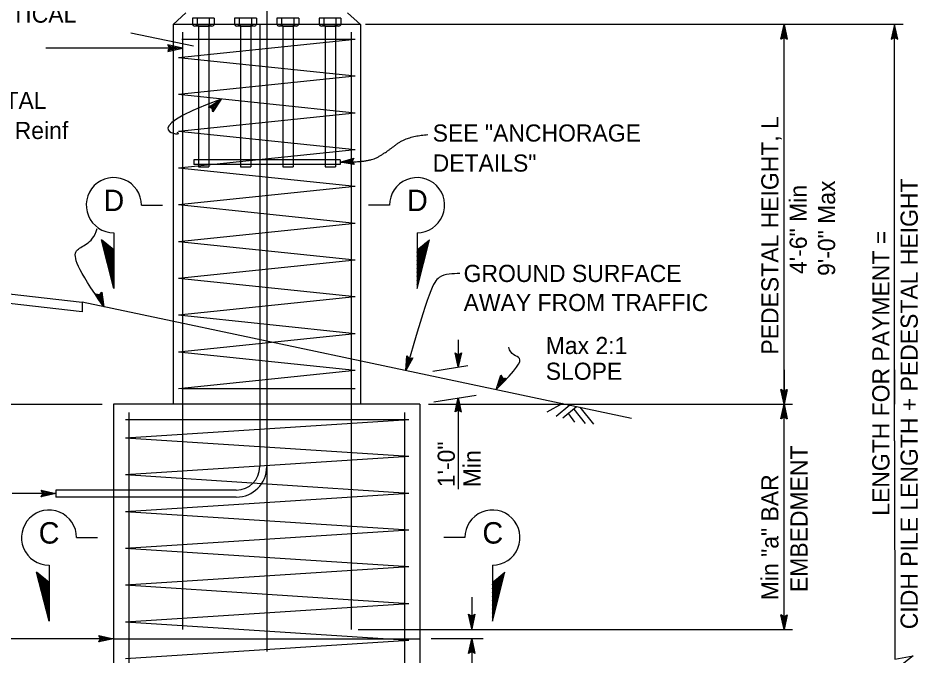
# Model space of a CAD drawing. Extents: x -893 to 867, y -474 to 712.
# Drawn here: x -618.2 to -251, y -233 to 27.3 of the extents above; entities that cross this region are included whole.
import ezdxf

# ---------------------------------------------------------------- set-up
doc = ezdxf.new("R2010")
doc.units = 0
for name, color, linetype in [('60 Nongeo Data', 7, 'Continuous'), ('pp_PRESENTATION', 7, 'Continuous'), ('str_Center-Line-A', 7, 'Continuous'), ('str_Concrete-A', 7, 'Continuous'), ('str_Dimensions-A', 7, 'Continuous'), ('str_Grades-A', 7, 'Continuous'), ('str_Reinforcement-A', 7, 'Continuous'), ('str_Text-A', 7, 'Continuous'), ('str_Utilities-A', 7, 'Continuous')]:
    doc.layers.add(name, color=color, linetype=linetype)

# ---------------------------------------------------------------- blocks, each defined once
blk = doc.blocks.new('AHT')
at = {"layer": '60 Nongeo Data'}
blk.add_lwpolyline([(-5.9055, 1.3189), (0, 0), (-5.9059, -1.3094), (-5.6957, -0.9602), (-1.3693, -0.0035), (-5.6968, 0.9693), (-5.4886, 0.6205), (-2.7193, 0.002), (-5.4858, -0.6114), (-5.2756, -0.2622), (-4.0791, 0.0031), (-5.2799, 0.2713), (-5.1181, 0), (-5.9059, -1.3094), (-5.1181, 0)], close=True, dxfattribs=at)

msp = doc.modelspace()

# ---------------------------------------------------------------- linework, layer by layer
at = {"layer": 'pp_PRESENTATION'}
for p, q in [((-567.86, -49.05), (-559.3, -49.05)), ((-466.63, -49.05), (-475.18, -49.05)), ((-579.11, -60.3), (-579.11, -83.09)), ((-455.38, -60.3), (-455.38, -83.09)), ((-579.11, -83.09), (-584.18, -63.19)), ((-579.11, -67.3), (-584.18, -63.19)), ((-579.11, -81.45), (-583.66, -63.62)), ((-579.11, -79.82), (-583.13, -64.05)), ((-579.11, -78.18), (-582.6, -64.47)), ((-579.11, -76.55), (-582.08, -64.9)), ((-579.11, -74.91), (-581.55, -65.32)), ((-579.11, -73.27), (-581.03, -65.75)), ((-455.38, -83.09), (-450.3, -63.19)), ((-455.38, -67.3), (-450.3, -63.19)), ((-455.38, -81.45), (-450.83, -63.62)), ((-455.38, -79.82), (-451.36, -64.05)), ((-455.38, -78.18), (-451.88, -64.47)), ((-455.38, -76.55), (-452.41, -64.9)), ((-455.38, -74.91), (-452.93, -65.32)), ((-455.38, -73.27), (-453.46, -65.75)), ((-579.11, -71.64), (-580.5, -66.18)), ((-579.11, -70), (-579.98, -66.6)), ((-579.11, -68.36), (-579.45, -67.03)), ((-455.38, -71.64), (-453.98, -66.18)), ((-455.38, -70), (-454.51, -66.6)), ((-455.38, -68.36), (-455.04, -67.03)), ((-594.29, -184.69), (-585.73, -184.69)), ((-435.86, -184.69), (-444.42, -184.69)), ((-605.54, -195.94), (-605.54, -218.73)), ((-424.61, -195.94), (-424.61, -218.73)), ((-605.54, -218.73), (-610.61, -198.84)), ((-605.54, -202.95), (-610.61, -198.84)), ((-605.54, -217.1), (-610.09, -199.26)), ((-605.54, -215.46), (-609.56, -199.69)), ((-605.54, -213.82), (-609.03, -200.12)), ((-605.54, -212.19), (-608.51, -200.54)), ((-605.54, -210.55), (-607.98, -200.97)), ((-605.54, -208.92), (-607.46, -201.39)), ((-605.54, -207.28), (-606.93, -201.82)), ((-424.61, -218.73), (-419.54, -198.84)), ((-424.61, -202.95), (-419.54, -198.84)), ((-424.61, -217.09), (-420.06, -199.26)), ((-424.61, -215.46), (-420.59, -199.69)), ((-424.61, -213.82), (-421.11, -200.12)), ((-424.61, -212.19), (-421.64, -200.54)), ((-424.61, -210.55), (-422.17, -200.97)), ((-424.61, -208.92), (-422.69, -201.39)), ((-424.61, -207.28), (-423.22, -201.82)), ((-605.54, -205.64), (-606.41, -202.24)), ((-605.54, -204.01), (-605.88, -202.67)), ((-424.61, -205.64), (-423.74, -202.24)), ((-424.61, -204.01), (-424.27, -202.67))]:
    msp.add_line(p, q, dxfattribs=at)
for centre, start, end in [((-579.11, -49.05), 359.9995, 270), ((-455.38, -49.05), 270, 180.0005), ((-605.54, -184.69), 359.9995, 270), ((-424.61, -184.69), 270, 180.0005)]:
    msp.add_arc(centre, 11.25, start, end, dxfattribs=at)
at = {"layer": 'str_Center-Line-A'}
msp.add_lwpolyline([(-516.71, 519.36), (-516.71, -231.09)], dxfattribs=at)
at = {"layer": 'str_Concrete-A'}
for p, q in [((-549.68, 29.39), (-554.94, 24.61)), ((-483.74, 29.39), (-478.48, 24.61)), ((-554.94, 24.61), (-554.94, -130.25)), ((-478.48, 24.61), (-554.94, 24.61)), ((-478.48, 24.61), (-478.48, -130.25)), ((-579.23, -130.25), (-579.23, -251.26)), ((-454.19, -130.25), (-579.23, -130.25)), ((-454.19, -130.25), (-454.19, -251.26)), ((-579.23, -225.95), (-454.19, -225.95))]:
    msp.add_line(p, q, dxfattribs=at)
at = {"layer": 'str_Dimensions-A'}
for p, q in [((-257.03, 24.61), (-476.44, 24.61)), ((-305.63, -130.25), (-305.63, 24.61)), ((-260.53, -145.14), (-260.53, 24.61)), ((-438.58, -104.06), (-438.58, -115.05)), ((-438.58, -115.05), (-439.85, -109.32)), ((-439.85, -109.32), (-439.85, -109.32)), ((-439.85, -109.32), (-438.58, -110.08)), ((-438.58, -113.72), (-439.51, -109.54)), ((-438.58, -112.41), (-439.17, -109.71)), ((-438.57, -111.09), (-438.83, -109.94)), ((-438.58, -110.08), (-437.3, -109.32)), ((-437.3, -109.32), (-438.58, -115.05)), ((-437.64, -109.52), (-438.58, -113.73)), ((-437.98, -109.75), (-438.58, -112.41)), ((-438.31, -109.92), (-438.57, -111.09)), ((-437.3, -109.32), (-437.3, -109.32)), ((-448.97, -116.83), (-434.69, -114.51)), ((-438.58, -115.05), (-438.58, -115.05)), ((-305.63, -116.25), (-305.63, -130.25)), ((-260.53, -116.25), (-260.53, -130.25)), ((-448.51, -129.32), (-431.28, -126.52)), ((-439.86, -133.44), (-438.58, -127.71)), ((-438.58, -127.71), (-438.58, -127.71)), ((-438.58, -127.71), (-437.31, -133.45)), ((-438.58, -127.71), (-438.58, -164.93)), ((-760.63, -130.25), (-583.81, -130.25)), ((-450.69, -130.25), (-302.13, -130.25)), ((-439.52, -133.24), (-438.58, -129.03)), ((-439.18, -133.02), (-438.58, -130.35)), ((-438.84, -132.85), (-438.58, -131.67)), ((-438.58, -130.35), (-437.98, -133.05)), ((-438.58, -131.67), (-438.33, -132.83)), ((-438.57, -129.04), (-437.65, -133.22)), ((-305.63, -222.21), (-305.63, -130.25)), ((-438.58, -132.68), (-439.86, -133.44)), ((-439.86, -133.44), (-439.86, -133.44)), ((-437.31, -133.44), (-438.58, -132.68)), ((-437.31, -133.44), (-437.31, -133.44)), ((-433.07, -209.01), (-433.07, -221.95)), ((-433.07, -221.95), (-434.4, -215.95)), ((-434.4, -215.95), (-434.4, -215.95)), ((-434.4, -215.95), (-433.07, -216.75)), ((-433.07, -220.56), (-434.04, -216.18)), ((-433.07, -219.19), (-433.69, -216.36)), ((-433.06, -217.8), (-433.33, -216.6)), ((-433.07, -216.75), (-431.73, -215.95)), ((-431.73, -215.95), (-433.07, -221.95)), ((-432.08, -216.16), (-433.07, -220.57)), ((-432.44, -216.4), (-433.07, -219.19)), ((-432.79, -216.57), (-433.06, -217.8)), ((-431.73, -215.95), (-431.73, -215.95)), ((-479.34, -222.21), (-302.13, -222.21)), ((-433.07, -221.95), (-433.07, -221.95)), ((-428.38, -225.95), (-449.64, -225.95)), ((-434.41, -231.95), (-433.07, -225.95)), ((-434.05, -231.73), (-433.07, -227.33)), ((-433.07, -225.95), (-433.07, -266.91)), ((-433.07, -225.95), (-433.07, -225.95)), ((-433.07, -225.95), (-431.74, -231.95)), ((-433.06, -227.34), (-432.1, -231.71)), ((-433.07, -231.15), (-434.41, -231.95)), ((-433.69, -231.5), (-433.07, -228.71)), ((-433.35, -231.32), (-433.07, -230.09)), ((-433.07, -228.71), (-432.44, -231.54)), ((-433.07, -230.09), (-432.8, -231.3)), ((-431.74, -231.95), (-433.07, -231.15)), ((-434.41, -231.95), (-434.41, -231.95)), ((-431.74, -231.95), (-431.74, -231.95))]:
    msp.add_line(p, q, dxfattribs=at)
msp.add_lwpolyline([(-260.5, -145.14), (-260.43, -234.29), (-252.9, -232.95), (-270.02, -246.44), (-260.54, -244.1), (-260.52, -311.36)], dxfattribs=at)
at = {"layer": 'str_Grades-A'}
for p, q in [((-592.09, -88.72), (-634.27, -83.9)), ((-592.09, -92.57), (-634.7, -87.7)), ((-592.09, -88.72), (-592.09, -92.57)), ((-592.04, -88.47), (-555.33, -96.25)), ((-555.33, -96.25), (-478.14, -112.6)), ((-478.14, -112.6), (-367.92, -135.95)), ((-396.03, -129.92), (-402.37, -133.53)), ((-393.04, -130.59), (-398.62, -135.26)), ((-390.26, -131.31), (-395.84, -135.97)), ((-388.93, -131.48), (-383.37, -138.46)), ((-393.59, -134.23), (-391.19, -137.56)), ((-391.4, -132.3), (-386.78, -138.09))]:
    msp.add_line(p, q, dxfattribs=at)
at = {"layer": 'str_Reinforcement-A'}
for p, q in [((-552.78, 11.19), (-480.64, 18.69)), ((-551.3, 18.69), (-480.64, 18.69)), ((-551.12, 21.52), (-551.12, -222.21)), ((-482.3, 21.52), (-482.3, -222.21)), ((-552.78, 11.19), (-480.64, 3.68)), ((-552.78, -3.82), (-480.64, 3.68)), ((-552.78, -3.82), (-480.64, -11.32)), ((-552.78, -18.82), (-480.64, -11.32)), ((-552.78, -18.82), (-480.64, -26.33)), ((-552.78, -33.83), (-480.64, -26.33)), ((-552.78, -33.83), (-480.64, -41.33)), ((-552.78, -48.84), (-480.64, -41.33)), ((-552.78, -48.84), (-480.64, -56.34)), ((-552.78, -63.84), (-480.64, -56.34)), ((-552.78, -63.84), (-480.64, -71.35)), ((-552.78, -78.85), (-480.64, -71.35)), ((-552.78, -78.85), (-480.64, -86.35)), ((-552.78, -93.85), (-480.64, -86.35)), ((-552.78, -93.85), (-480.64, -101.36)), ((-552.78, -108.86), (-480.64, -101.36)), ((-552.78, -108.86), (-480.64, -116.36)), ((-552.78, -123.87), (-480.64, -116.36)), ((-551.3, -123.87), (-480.64, -123.87)), ((-572.98, -133.66), (-572.98, -254.28)), ((-460.44, -133.66), (-460.44, -248.25)), ((-574.28, -144), (-458.77, -136.5)), ((-574.28, -136.5), (-458.77, -136.5)), ((-574.28, -144), (-458.77, -151.5)), ((-574.28, -159), (-458.77, -151.5)), ((-574.28, -159), (-458.77, -166.51)), ((-574.28, -174.01), (-458.77, -166.51)), ((-574.28, -174.01), (-458.77, -181.51)), ((-574.28, -189.02), (-458.77, -181.51)), ((-574.28, -189.02), (-458.77, -196.52)), ((-574.28, -204.02), (-458.77, -196.52)), ((-574.28, -204.02), (-458.77, -211.53)), ((-574.28, -219.03), (-458.77, -211.53)), ((-574.28, -219.03), (-458.77, -226.53)), ((-574.28, -234.03), (-458.77, -226.53))]:
    msp.add_line(p, q, dxfattribs=at)
at = {"layer": 'str_Text-A'}
for p, q in [((-551.12, 15.03), (-606.9, 15.03)), ((-486.78, -31.54), (-481.14, -29.91)), ((-480.97, -32.45), (-486.78, -31.54)), ((-486.78, -31.54), (-486.78, -31.54)), ((-481.2, -32.13), (-485.46, -31.46)), ((-485.45, -31.45), (-481.34, -30.27)), ((-484.14, -31.37), (-481.49, -30.61)), ((-481.45, -31.8), (-484.14, -31.37)), ((-482.82, -31.29), (-481.69, -30.96)), ((-481.63, -31.48), (-482.82, -31.29)), ((-481.14, -29.91), (-481.82, -31.22)), ((-481.82, -31.22), (-480.97, -32.45)), ((-481.14, -29.91), (-481.14, -29.91)), ((-480.97, -32.45), (-480.97, -32.45)), ((-459.95, -116.45), (-459.55, -110.59)), ((-457.1, -111.31), (-459.95, -116.45)), ((-459.58, -115.18), (-459.28, -110.9)), ((-457.49, -111.41), (-459.58, -115.19)), ((-459.55, -110.59), (-459.55, -110.59)), ((-459.55, -110.59), (-458.55, -111.69)), ((-459.2, -113.92), (-459.01, -111.16)), ((-457.88, -111.53), (-459.2, -113.92)), ((-458.83, -112.65), (-458.75, -111.47)), ((-458.24, -111.6), (-458.83, -112.65)), ((-458.55, -111.69), (-457.1, -111.31)), ((-457.1, -111.31), (-457.1, -111.31)), ((-459.95, -116.45), (-459.95, -116.45)), ((-602.79, -166.73), (-620.62, -166.73)), ((-579.23, -225.95), (-658.7, -225.95))]:
    msp.add_line(p, q, dxfattribs=at)
msp.add_lwpolyline([(-540.53, -9.02), (-535.26, -5.86), (-538.7, -10.95), (-538.79, -10.55), (-536.27, -6.82), (-540.13, -9.14), (-539.74, -9.25), (-537.26, -7.76), (-538.88, -10.15), (-538.96, -9.74), (-538.27, -8.71), (-539.34, -9.35), (-539.03, -9.44), (-538.7, -10.95), (-539.03, -9.44)], close=True, dxfattribs=at)
for points, degree in [([(-535.26, -5.86), (-573.57, -19.39), (-548.7, -21.09), (-553.25, -19.39)], 3), ([(-486.78, -31.54), (-475.39, -31.54), (-468.38, -27.82), (-459.45, -20.86), (-450.98, -20.25)], 2), ([(-583.2, -90.59), (-605.33, -58.59), (-589.78, -72.28), (-585.88, -58.59)], 3), ([(-437.96, -76.98), (-440.68, -76.98), (-447.29, -76.98), (-450.27, -83.53), (-459.95, -116.45)], 3), ([(-423.03, -124.27), (-405.63, -106.98), (-416.88, -113.66), (-417.9, -106.98)], 3)]:
    msp.add_open_spline(points, degree=degree, dxfattribs=at)
at = {"layer": 'str_Utilities-A'}
for p, q in [((-538.13, 27.19), (-547.04, 27.19)), ((-547.04, 27.19), (-547.04, 24.95)), ((-545.13, 27.19), (-545.13, 24.83)), ((-540.04, 24.96), (-540.04, 27.19)), ((-538.13, 27.19), (-538.13, 24.9)), ((-520.9, 27.19), (-529.81, 27.19)), ((-529.81, 27.19), (-529.81, 24.95)), ((-520.9, 27.19), (-529.81, 27.19)), ((-529.81, 27.19), (-529.81, 24.95)), ((-527.9, 27.19), (-527.9, 24.83)), ((-527.9, 27.19), (-527.9, 24.83)), ((-522.81, 24.96), (-522.81, 27.19)), ((-522.81, 24.96), (-522.81, 27.19)), ((-520.9, 27.19), (-520.9, 24.9)), ((-520.9, 27.19), (-520.9, 24.9)), ((-503.67, 27.19), (-512.57, 27.19)), ((-512.57, 27.19), (-512.57, 24.95)), ((-503.67, 27.19), (-512.57, 27.19)), ((-512.57, 27.19), (-512.57, 24.95)), ((-510.67, 27.19), (-510.67, 24.83)), ((-510.67, 27.19), (-510.67, 24.83)), ((-505.58, 24.96), (-505.58, 27.19)), ((-505.58, 24.96), (-505.58, 27.19)), ((-503.67, 27.19), (-503.67, 24.9)), ((-503.67, 27.19), (-503.67, 24.9)), ((-486.43, 27.19), (-495.33, 27.19)), ((-495.33, 27.19), (-495.33, 24.95)), ((-493.43, 27.19), (-493.43, 24.83)), ((-488.34, 24.96), (-488.34, 27.19)), ((-486.43, 27.19), (-486.43, 24.9)), ((-539.06, 24.01), (-546.09, 24.01)), ((-540.39, 23.87), (-544.6, 23.87)), ((-544.6, 23.87), (-544.6, -33.45)), ((-540.39, 23.87), (-540.39, -33.45)), ((-521.82, 24.01), (-528.86, 24.01)), ((-521.82, 24.01), (-528.86, 24.01)), ((-523.16, 23.87), (-527.37, 23.87)), ((-523.16, 23.87), (-527.37, 23.87)), ((-527.37, 23.87), (-527.37, -33.45)), ((-523.16, 23.87), (-523.16, -33.45)), ((-519.58, 24.61), (-519.58, -155.74)), ((-516.71, 24.61), (-516.71, -155.74)), ((-504.59, 24.01), (-511.63, 24.01)), ((-504.59, 24.01), (-511.63, 24.01)), ((-505.93, 23.87), (-510.13, 23.87)), ((-505.93, 23.87), (-510.13, 23.87)), ((-510.13, 23.87), (-510.13, -33.45)), ((-505.93, 23.87), (-505.93, -33.45)), ((-487.35, 24.01), (-494.39, 24.01)), ((-488.69, 23.88), (-492.9, 23.88)), ((-492.9, 23.88), (-492.9, -33.45)), ((-488.69, 23.88), (-488.69, -33.45)), ((-572.11, 21.32), (-546.53, 15.9)), ((-486.78, -30.58), (-546.51, -30.58)), ((-546.51, -30.58), (-546.51, -32.5)), ((-486.78, -32.5), (-546.51, -32.5)), ((-486.78, -30.58), (-486.78, -32.5)), ((-544.6, -33.45), (-540.39, -33.45)), ((-527.37, -33.45), (-523.16, -33.45)), ((-510.13, -33.45), (-505.93, -33.45)), ((-492.9, -33.45), (-488.69, -33.45)), ((-579.23, -165.3), (-602.79, -165.3)), ((-602.79, -165.3), (-602.79, -168.17)), ((-579.23, -168.17), (-602.79, -168.17)), ((-529.13, -165.3), (-579.23, -165.3)), ((-529.13, -168.17), (-579.23, -168.17))]:
    msp.add_line(p, q, dxfattribs=at)
for centre, radius, start, end in [((-546.08, 24.96), 0.954, 180.7224, 351.7875), ((-544.16, 24.97), 0.954, 180.4996, 268.1024), ((-540.99, 24.96), 0.954, 272.9268, 0.3985), ((-539.09, 24.96), 0.954, 184.8049, 356.3828), ((-528.85, 24.96), 0.954, 180.7224, 351.7875), ((-528.85, 24.96), 0.954, 180.7224, 351.7875), ((-526.93, 24.97), 0.954, 180.4996, 268.1024), ((-526.93, 24.97), 0.954, 180.4996, 268.1024), ((-523.76, 24.96), 0.954, 272.9268, 0.3985), ((-523.76, 24.96), 0.954, 272.9268, 0.3985), ((-521.86, 24.96), 0.954, 184.8049, 356.3828), ((-521.86, 24.96), 0.954, 184.8049, 356.3828), ((-511.62, 24.96), 0.954, 180.7224, 351.7875), ((-511.62, 24.96), 0.954, 180.7224, 351.7875), ((-509.7, 24.97), 0.954, 180.4996, 268.1024), ((-509.7, 24.97), 0.954, 180.4996, 268.1024), ((-506.53, 24.96), 0.954, 272.9268, 0.3985), ((-506.53, 24.96), 0.954, 272.9268, 0.3985), ((-504.62, 24.96), 0.954, 184.8049, 356.3828), ((-504.62, 24.96), 0.954, 184.8049, 356.3828), ((-494.38, 24.96), 0.954, 180.7224, 351.7875), ((-492.46, 24.97), 0.954, 180.4996, 268.1024), ((-489.29, 24.96), 0.954, 272.9268, 0.3985), ((-487.38, 24.96), 0.954, 184.8049, 356.3828), ((-529.13, -155.74), 9.56, 270, 360), ((-529.13, -155.74), 12.42, 270, 360)]:
    msp.add_arc(centre, radius, start, end, dxfattribs=at)

# ---------------------------------------------------------------- block references
at = {"layer": 'str_Dimensions-A'}
for p, xscale, yscale, rotation in [((-305.63, 24.61), 1.0169319626820181, 1.011984050218756, 90), ((-260.53, 24.61), 1.0169548046462116, -1.0120666529770603, 90), ((-305.63, -130.25), 1.0169319626820181, 1.011984050218756, -90), ((-305.63, -130.25), 1.0169319626820181, 1.011984050218756, 90), ((-305.63, -222.21), 1.0169319626820181, 1.011984050218756, -90)]:
    msp.add_blockref('AHT', p, dxfattribs=dict(at, xscale=xscale, yscale=yscale, rotation=rotation))
at = {"layer": 'str_Text-A'}
for p, xscale, yscale in [((-551.12, 15.03), 1.0169548046462116, -1.0120666529770603), ((-602.79, -166.73), 1.0169319626820181, 1.011984050218756), ((-579.23, -225.95), 1.0169319626820181, 1.011984050218756)]:
    msp.add_blockref('AHT', p, dxfattribs=dict(at, xscale=xscale, yscale=yscale))
for p, xscale, yscale, rotation in [((-583.2, -90.59), 1.0169299288119167, 1.0119820262445096, -70.22497600624966), ((-423.03, -124.27), 1.0169319626820181, 1.0119840502187558, -120.10039314217066)]:
    msp.add_blockref('AHT', p, dxfattribs=dict(at, xscale=xscale, yscale=yscale, rotation=rotation))

# ---------------------------------------------------------------- texts
at = {"layer": 'pp_PRESENTATION'}
for s, p in [('D', (-583.31, -51.49)), ('D', (-459.44, -51.49)), ('C', (-609.76, -187.13)), ('C', (-428.69, -187.13))]:
    msp.add_text(s, height=8.75, dxfattribs=at).set_placement(p)
at = {"layer": 'str_Dimensions-A'}
for s, p in [('PEDESTAL HEIGHT, L', (-307.89, -110.01)), ('9\'-0" Max', (-284.79, -77.92)), ('CIDH PILE LENGTH + PEDESTAL HEIGHT', (-251.06, -222.06)), ('4\'-6" Min', (-296.34, -77.13)), ('LENGTH FOR PAYMENT =', (-262.61, -175.78)), ('1\'-0"', (-439.97, -164.12)), ('Min', (-429.47, -164.12)), ('EMBEDMENT', (-296.02, -206.92)), ('Min "a" BAR', (-307.92, -210.24))]:
    msp.add_text(s, height=7, rotation=90, dxfattribs=at).set_placement(p)
at = {"layer": 'str_Text-A'}
for s, height, p in [('PEDESTAL VERTICAL', 7, (-691.67, 25.39)), ('PEDESTAL', 7, (-655.46, -9.82)), ('SPIRAL Reinf', 6.9999, (-655.46, -22.07)), ('SEE "ANCHORAGE', 7, (-449, -23.12)), ('DETAILS"', 7, (-449, -35.37)), ('GROUND SURFACE', 7, (-436.37, -80.4)), ('AWAY FROM TRAFFIC', 7, (-436.37, -92.3)), ('Max 2:1', 7, (-402.86, -109.81)), ('SLOPE', 7, (-402.86, -120.31))]:
    msp.add_text(s, height=height, dxfattribs=at).set_placement(p)

doc.saveas('drawing.dxf')
